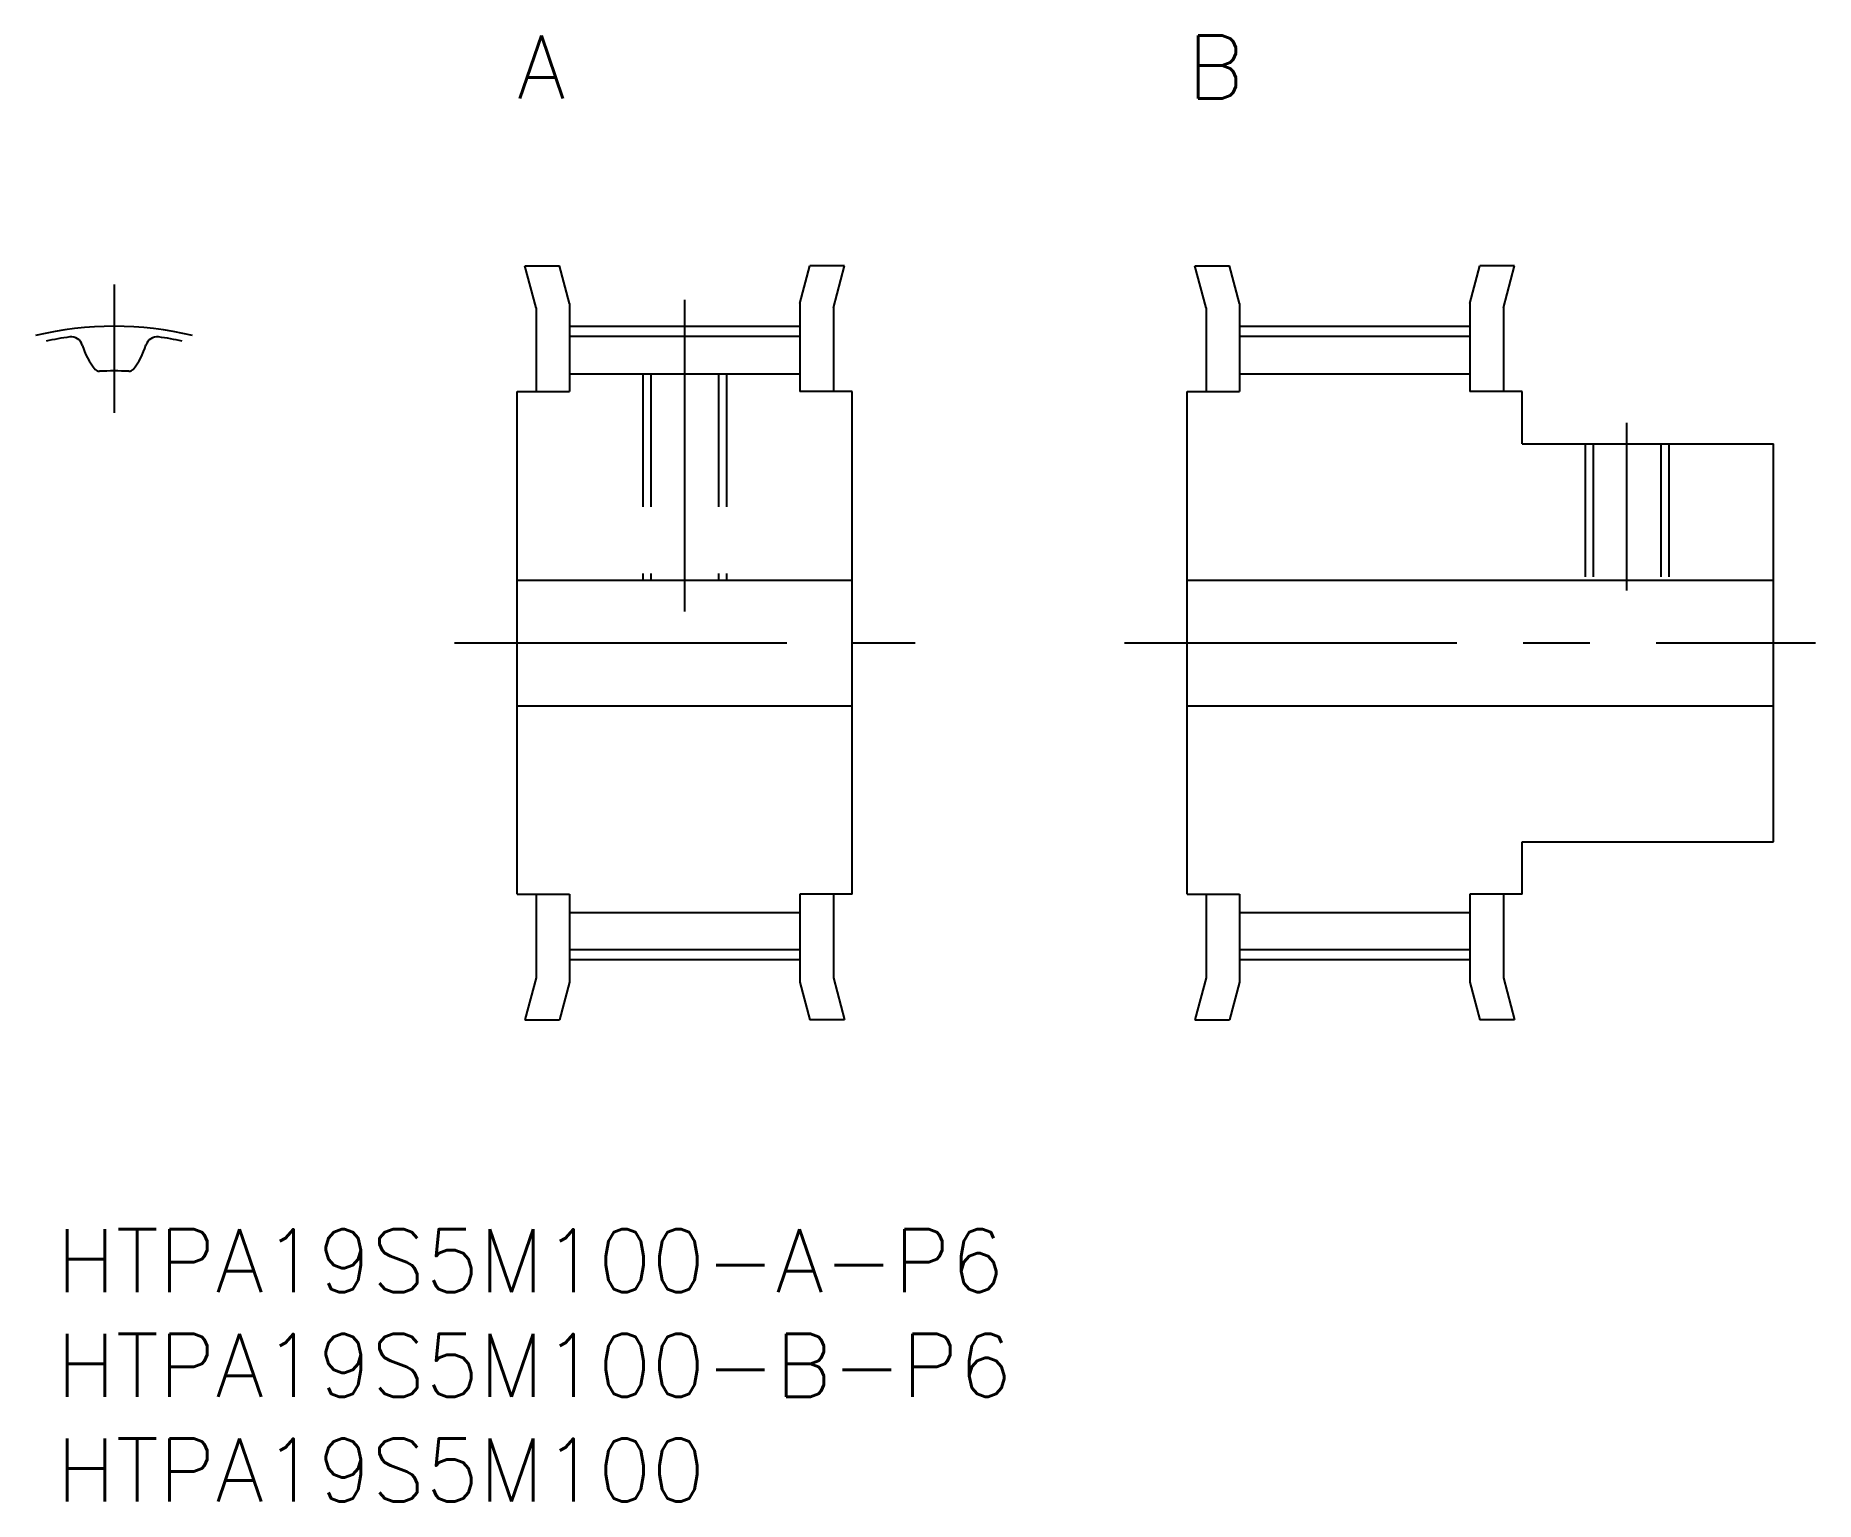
# Model space of a CAD drawing. Extents: x -1 to 84, y -13 to 57.
import ezdxf

# ---------------------------------------------------------------- set-up
doc = ezdxf.new("R2010")
doc.units = 0
doc.header["$LTSCALE"] = 0.5
doc.linetypes.add('CENTER', pattern=[50.8, 31.75, -6.35, 6.35, -6.35])
doc.linetypes.add('DASHED', pattern=[19.05, 12.7, -6.35])
for name, color, linetype in [('MSM_CENTER', 1, 'CENTER'), ('MSM_CONTINUOUS', 7, 'CONTINUOUS'), ('MSM_DASHED', 4, 'DASHED'), ('MSM_PART_NUMBER', 7, 'CONTINUOUS')]:
    doc.layers.add(name, color=color, linetype=linetype)
doc.styles.get("Standard").update_dxf_attribs({"font": 'txt.shx', "height": 3, "bigfont": 'bigfont.shx'})

# ---------------------------------------------------------------- blocks, each defined once
blk = doc.blocks.new('*U5')
at = {"layer": 'MSM_PART_NUMBER'}
blk.add_text('HTPA19S5M100-A-P6', height=3, dxfattribs=at).set_placement((0, -3))
blk = doc.blocks.new('*U6')
at = {"layer": 'MSM_PART_NUMBER'}
blk.add_text('HTPA19S5M100-B-P6', height=3, dxfattribs=at).set_placement((0, -8))
blk = doc.blocks.new('*U7')
at = {"layer": 'MSM_PART_NUMBER'}
blk.add_text('HTPA19S5M100', height=3, dxfattribs=at).set_placement((0, -13))
blk = doc.blocks.new('*U8')
at = {"layer": 'MSM_PART_NUMBER'}
blk.add_text('A', height=3, dxfattribs=at).set_placement((22, 54))
blk = doc.blocks.new('*U9')
at = {"layer": 'MSM_PART_NUMBER'}
blk.add_text('B', height=3, dxfattribs=at).set_placement((54, 54))

msp = doc.modelspace()

# ---------------------------------------------------------------- linework, layer by layer
at = {"layer": 'MSM_CENTER'}
for p, q in [((2.75, 45.12), (2.75, 38.986)), ((30, 29.5), (30, 44.385)), ((24.5, 43.12), (35.5, 43.12)), ((56.5, 43.12), (67.5, 43.12)), ((75, 30.508), (75, 38.508)), ((19, 28), (41, 28)), ((51, 28), (84, 28)), ((24.5, 12.88), (35.5, 12.88)), ((56.5, 12.88), (67.5, 12.88))]:
    msp.add_line(p, q, dxfattribs=at)
msp.add_arc((2.75, 27.205), 15.915, 76.37143, 103.62857, dxfattribs=at)
at = {"layer": 'MSM_CONTINUOUS'}
for p, q in [((22.9, 44), (22.364, 46)), ((22.364, 46), (24.021, 46)), ((24.5, 44.211), (24.021, 46)), ((35.5, 44.211), (35.979, 46)), ((37.636, 46), (35.979, 46)), ((37.1, 44), (37.636, 46)), ((54.9, 44), (54.364, 46)), ((54.364, 46), (56.021, 46)), ((56.5, 44.211), (56.021, 46)), ((67.5, 44.211), (67.979, 46)), ((69.636, 46), (67.979, 46)), ((69.1, 44), (69.636, 46)), ((24.5, 44.211), (24.5, 40)), ((35.5, 44.211), (35.5, 40)), ((56.5, 44.211), (56.5, 40)), ((67.5, 44.211), (67.5, 40)), ((22.9, 44), (22.9, 40)), ((37.1, 44), (37.1, 40)), ((54.9, 44), (54.9, 40)), ((69.1, 44), (69.1, 40)), ((24.5, 42.64), (35.5, 42.64)), ((56.5, 42.64), (67.5, 42.64)), ((24.5, 40.845), (35.5, 40.845)), ((56.5, 40.845), (67.5, 40.845)), ((22, 16), (22, 40)), ((22, 40), (24.5, 40)), ((38, 40), (35.5, 40)), ((38, 16), (38, 40)), ((54, 40), (56.5, 40)), ((54, 16), (54, 40)), ((70, 40), (67.5, 40)), ((70, 37.5), (70, 40)), ((70, 37.5), (82, 37.5)), ((82, 18.5), (82, 37.5)), ((22, 31), (38, 31)), ((54, 31), (82, 31)), ((22, 25), (38, 25)), ((54, 25), (82, 25)), ((70, 16), (70, 18.5)), ((70, 18.5), (82, 18.5)), ((22, 16), (24.5, 16)), ((22.9, 16), (22.9, 12)), ((24.5, 16), (24.5, 11.789)), ((38, 16), (35.5, 16)), ((35.5, 16), (35.5, 11.789)), ((37.1, 16), (37.1, 12)), ((54, 16), (56.5, 16)), ((54.9, 16), (54.9, 12)), ((56.5, 16), (56.5, 11.789)), ((70, 16), (67.5, 16)), ((67.5, 16), (67.5, 11.789)), ((69.1, 16), (69.1, 12)), ((24.5, 15.13), (35.5, 15.13)), ((56.5, 15.13), (67.5, 15.13)), ((24.5, 13.36), (35.5, 13.36)), ((56.5, 13.36), (67.5, 13.36)), ((22.9, 12), (22.364, 10)), ((37.1, 12), (37.636, 10)), ((54.9, 12), (54.364, 10)), ((69.1, 12), (69.636, 10)), ((24.5, 11.789), (24.021, 10)), ((35.5, 11.789), (35.979, 10)), ((56.5, 11.789), (56.021, 10)), ((67.5, 11.789), (67.979, 10)), ((22.364, 10), (24.021, 10)), ((37.636, 10), (35.979, 10)), ((54.364, 10), (56.021, 10)), ((69.636, 10), (67.979, 10))]:
    msp.add_line(p, q, dxfattribs=at)
for centre, radius, start, end in [((2.75, 27.321), 15.435, 97.90287, 102.1552), ((0.703, 42.064), 0.55, 16.28157, 97.90287), ((4.797, 42.064), 0.55, 82.09713, 163.71843), ((2.75, 27.321), 15.435, 77.8448, 82.09713), ((4.375, 43.137), 3.275, 196.28157, 219.38106), ((1.125, 43.137), 3.275, 320.61894, 343.71843), ((2.037, 41.217), 0.25, 219.38106, 272.93774), ((2.75, 27.321), 13.665, 87.06226, 92.93774), ((3.463, 41.217), 0.25, 267.06226, 320.61894)]:
    msp.add_arc(centre, radius, start, end, dxfattribs=at)
at = {"layer": 'MSM_DASHED'}
for p, q in [((28, 40.845), (28, 31)), ((28.379, 40.845), (28.379, 31)), ((31.621, 40.845), (31.621, 31)), ((32, 40.845), (32, 31)), ((73, 37.5), (73, 31)), ((73.379, 37.5), (73.379, 31)), ((76.621, 37.5), (76.621, 31)), ((77, 37.5), (77, 31))]:
    msp.add_line(p, q, dxfattribs=at)

# ---------------------------------------------------------------- block references
at = {"layer": 'MSM_CONTINUOUS'}
for name in ['*U8', '*U9', '*U5', '*U6', '*U7']:
    msp.add_blockref(name, (0, 0), dxfattribs=at)

doc.saveas('drawing.dxf')
